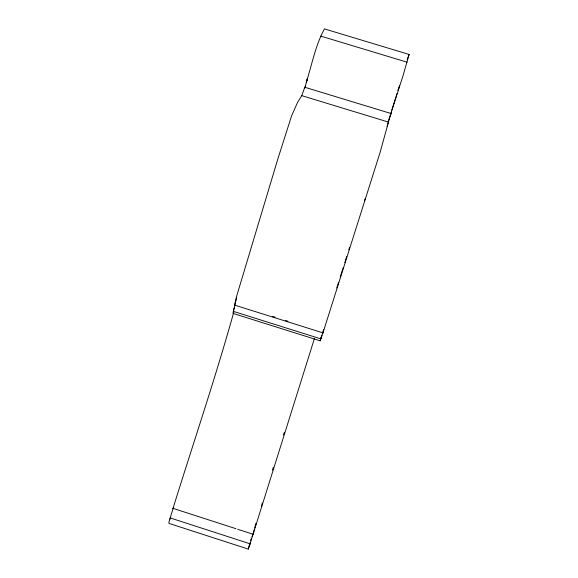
<?xml version="1.0" encoding="UTF-8"?>
<svg xmlns="http://www.w3.org/2000/svg" width="578" height="578" viewBox="0 0 578 578"><rect width="100%" height="100%" fill="white"/><g stroke="black" fill="none" stroke-linecap="round" stroke-linejoin="round"><path stroke-width="0.87" d="M170.091 519.189L170.142 517.917L250.057 543.804L249.631 544.96L250.158 542.619M304.787 88.087L307.547 78.319L306.275 82.264C312.012 64.461 315.415 45.33 324.453 28.9L409.137 54.462L402.967 75.913L388.134 121.893M320.682 339.423L320.205 340.832L232.92 313.37L234.278 307.944M261.494 506.371L262.296 502.976M254.306 529.477L252.954 534.614L314.511 338.253M236.041 528.733L173.111 508.38L168.863 522.331L168.971 523.386L248.302 549.1L249.653 543.999M233.837 311.947C215.392 378.099 193.262 443.182 172.901 508.719L173.321 508.04M387.058 126.25L391.046 113.519L304.758 87.249L301.774 95.652L297.648 102.198L291.536 116.041L278.119 158.054L236.554 296.471L234.545 305.083L322.958 332.87L323.131 332.278L320.884 338.889L233.302 311.34L236.64 297.692M254.71 528.003L256.011 523.538L255.223 525.72M320.884 338.889L321.137 338.029M391.4 111.922L390.735 114.263M398.48 88.882L399.506 85.486M321.014 337.682L321.809 335.124M391.862 110.008L395.901 97.046M253.056 534.238L248.302 549.1M321.252 337.234L320.205 340.832M344.806 262.614L346.684 256.596M272.433 470.102L273.242 467.537M283.422 435.075L284.231 432.51M340.189 277.23L343.18 267.773M348.801 249.826L349.582 247.355M322.82 331.909L323.579 329.547M336.779 287.974L338.571 282.339M396.14 96.302L397.086 93.34M398.04 90.37L398.755 88.145M250.606 540.647L251.416 538.197M305.011 87.444L305.675 85.501M253.15 533.862L252.022 536.543M407.085 59.678L407.931 57.345M233.302 311.34L233.606 310.494M398.061 90.146L398.22 89.735M364.458 200.711L365.296 198.594M234.545 305.083L234.784 304.512M322.958 332.87L380.107 152.368L388.459 122.081L301.774 95.652M408.213 56.572L409.137 54.462M320.754 36.103L407.107 62.2M272.52 316.376L275.092 317.185M285.387 320.414L287.96 321.224M237.746 529.289L252.203 533.964"/></g></svg>
